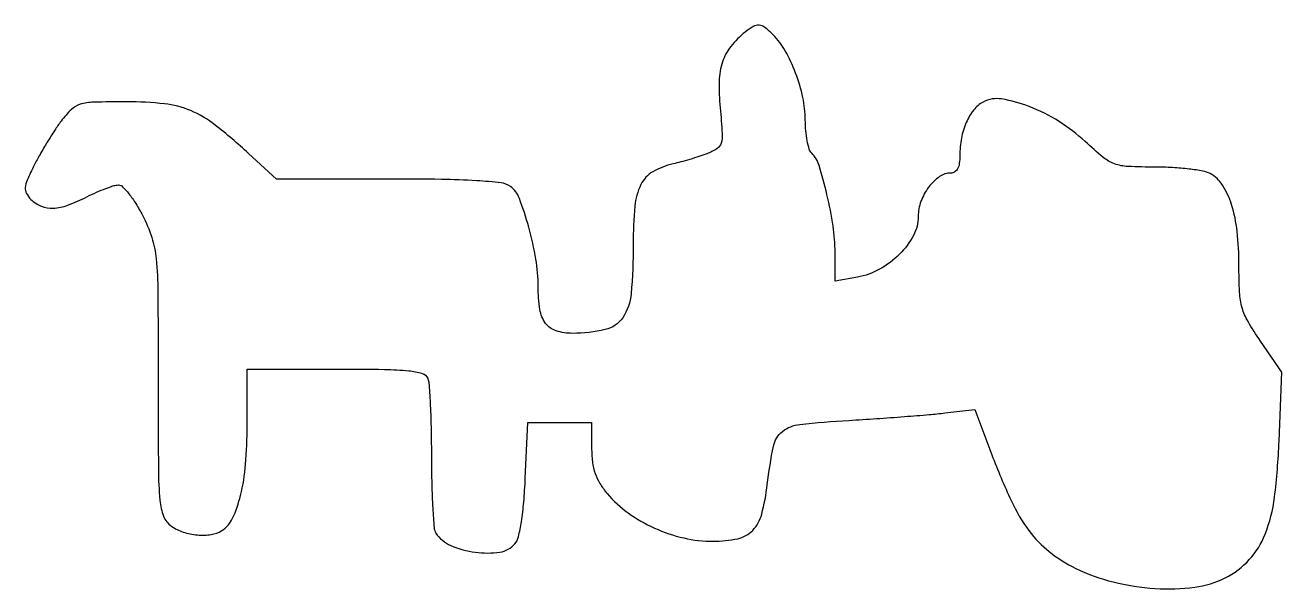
# Model space of a CAD drawing. Extents: x 1 to 212, y 0 to 95.
import ezdxf

# ---------------------------------------------------------------- set-up
doc = ezdxf.new("R2010")
doc.units = 0

msp = doc.modelspace()

# ---------------------------------------------------------------- linework, layer by layer
msp.add_lwpolyline([(121.837434, 93.75, 0.055386), (119.422487, 91.308057, 0.088186), (118.035211, 88.727496, 0.073791), (117.480977, 85.49938, 0.028856), (117.639512, 80.968858, -0.006517), (117.986273, 76.623977, -0.088196), (117.813191, 75.047176, -0.184279), (117.099818, 74.108266, -0.048445), (115.377419, 73.255382, -0.010908), (114.074198, 72.792699, -0.00682), (112.529957, 72.305358, -0.006844), (110.994705, 71.866603, -0.012366), (109.724564, 71.555847, 0.07906), (106.309771, 70.219536, 0.145543), (104.291081, 68.056687, 0.094287), (103.274477, 64.437853, 0.021464), (103, 58.047053, -0.020936), (102.649532, 49.680885, -0.128979), (101.223403, 45.652803, -0.189207), (98.294526, 43.649112, -0.055637), (92.785184, 43.013655, -0.077069), (90.008777, 43.433716, -0.15959), (88.244345, 44.6947, -0.122293), (87.284081, 47.028109, -0.036773), (87, 50.885468, 0.04233), (86.607006, 55.519133, 0.025563), (85.401948, 60.899538, 0.021924), (83.823456, 65.73899, 0.144597), (82.30627, 67.75, 0.132407), (80.756838, 68.358063, 0.012478), (76.650039, 68.711031, 0.011572), (70.695031, 68.935278, 0.003624), (61.766029, 69), (42.914318, 69), (38.207159, 73.32294, 0.019529), (32.601823, 78.080994, 0.066294), (28.479303, 80.50962, 0.073001), (24.080865, 81.652594, 0.02713), (17.682857, 82, 0.006066), (12.106858, 81.932345, 0.065739), (9.887651, 81.584325, 0.121742), (8.385053, 80.70567, 0.039027), (6.665112, 78.75, 0.015618), (5.580548, 77.20516, 0.008227), (4.326297, 75.224097, 0.008177), (3.107434, 73.151488, 0.012477), (2.124893, 71.310757, 0.011307), (0.944483, 68.821126, 0.081683), (0.608288, 67.542541, 0.151407), (0.808464, 66.586557, 0.069727), (1.5821, 65.560757, 0.102315), (3.302686, 64.429846, 0.10644), (5.305965, 64.095293, 0.076513), (7.788069, 64.59672, 0.029929), (11, 66, -0.013123), (12.603412, 66.765657, -0.014889), (14.179352, 67.4125, -0.014178), (15.543038, 67.881658, -0.075895), (16.31819, 68, -0.200434), (17.013193, 67.709734, -0.027229), (18.081512, 66.504141, -0.027863), (19.244146, 64.858066, -0.020164), (20.358028, 62.907714, -0.041317), (21.920165, 59.171326, -0.054842), (22.665384, 55.566215, -0.021866), (22.948892, 49.961571, -0.001704), (23, 34.964417, 0.001409), (23.04197, 20.072291, 0.021296), (23.291346, 14.904858, 0.069731), (23.920371, 12.218882, 0.148708), (25.222506, 10.556704, 0.07475), (27.20824, 9.568444, 0.055984), (29.605653, 9.080676, 0.057986), (31.936606, 9.143574, 0.106221), (33.711213, 9.800358, 0.143731), (35.536736, 11.885229, 0.04892), (36.877121, 15.724378, 0.038591), (37.726822, 20.956347, 0.020967), (38, 27.467881), (38, 37), (52.893011, 37, -0.003253), (61.136415, 36.946369, -0.022175), (65.196295, 36.713258, -0.045916), (67.471903, 36.267429, -0.233921), (68.393011, 35.418213, -0.075606), (68.634035, 34.317056, -0.004407), (68.826195, 30.873538, -0.0066), (68.965238, 26.753007, -0.004805), (69.015313, 22.168213, 0.00585), (69.074525, 17.617678, 0.00849), (69.241942, 13.604325, 0.00488), (69.472107, 10.246148, 0.128332), (69.765313, 9.399704, 0.14506), (72.285511, 7.302875, 0.068057), (76.410825, 6.161413, 0.069649), (80.551591, 6.182261, 0.185578), (83.085862, 7.603458, 0.115672), (83.672114, 8.779615, 0.018764), (84.169271, 11.302594, 0.01805), (84.569786, 14.598147, 0.010284), (84.827586, 18.603458), (85.238559, 28), (90.619279, 28), (96, 28), (96, 23.576725, 0.030956), (96.141449, 21.294277, 0.052919), (96.575333, 19.437236, 0.05489), (97.375392, 17.759339, 0.036241), (98.630261, 16.027563, 0.062612), (102.12101, 12.800094, 0.049485), (106.581917, 10.232428, 0.048884), (111.524174, 8.563291, 0.057064), (116.443703, 8, 0.052729), (120.602799, 8.439832, 0.150569), (123.114704, 9.843612, 0.127984), (124.639548, 12.584404, 0.033596), (125.576535, 17.564961, -0.020691), (126.623965, 24.048653, -0.177519), (128.141321, 26.507393, -0.141264), (131.050827, 27.689203, -0.011576), (139.311011, 28.368146, 0.002271), (143.961478, 28.663388, 0.002167), (148.681984, 29.005169, 0.002147), (152.848446, 29.342999, 0.007736), (155.5, 29.610844), (160.5, 30.194196), (163.394852, 22.564471, 0.018139), (166.644372, 14.855247, 0.050281), (169.644182, 9.80123, 0.065908), (173.063389, 6.259276, 0.05415), (177.511768, 3.450441, 0.053215), (183.83129, 1.15305, 0.044749), (190.875843, 0.06734, 0.04679), (197.549386, 0.26782, 0.087271), (202.704195, 1.849091, 0.089402), (206.743002, 4.919883, 0.092149), (209.404327, 9.17788, 0.063054), (210.989637, 15.415297, 0.02073), (211.762, 24.87157), (212.227886, 36.5), (208.613943, 41.725893, -0.018462), (206.526006, 44.996956, -0.063999), (205.542469, 47.301579, -0.056623), (205.113039, 49.922289, -0.012323), (205, 54.508012, 0.026753), (204.696154, 60.182654, 0.04951), (203.753261, 64.696551, 0.064646), (202.229585, 67.984285, 0.129799), (200.1504, 69.919509, 0.079091), (198.938731, 70.339337, 0.014793), (196.606004, 70.682606, 0.015504), (193.828604, 70.920694, 0.013628), (190.919446, 71, -0.011523), (186.304375, 71.106369, -0.075959), (184.046028, 71.558789, -0.084708), (182.131923, 72.650556, -0.016109), (179.103705, 75.304276, 0.048439), (174.699596, 78.687137, 0.047061), (169.685327, 81.197353, 0.050953), (165.040455, 82.474209, 0.165961), (161.934886, 81.965152, 0.102728), (160.336107, 80.629047, 0.064837), (159.080403, 78.536254, 0.056999), (158.2719, 75.895126, 0.045829), (158, 72.9349, -0.034981), (157.909947, 71.649325, -0.083345), (157.622227, 70.73915, -0.125811), (157.145761, 70.198945, -0.150548), (156.5, 70, 0.152253), (154.580825, 69.401731, 0.08042), (152.763753, 67.657789, 0.073821), (151.451495, 65.244619, 0.087898), (151, 62.696167, -0.12376), (150.197285, 59.502811, -0.073576), (147.843371, 56.337458, -0.069251), (144.487667, 53.806487, -0.081834), (140.75, 52.464889), (137, 51.777418), (136.988131, 56.638709, 0.036595), (136.651458, 61.083623, 0.020659), (135.62966, 66.3947, 0.017069), (134.303442, 71.271698, 0.122038), (133.051281, 73.348719, -0.124619), (132.642307, 74.03497, -0.025047), (132.302362, 75.427749, -0.025032), (132.063626, 77.130982, -0.021098), (131.978038, 78.95, 0.052485), (131.562212, 82.725321, 0.0365), (130.344755, 86.841972, 0.037093), (128.597141, 90.606118, 0.069256), (126.575002, 93.282141, 0.030973), (125.188276, 94.50694, 0.141715), (124.20058, 94.901429, 0.155992), (123.208575, 94.688896, 0.039959)], format="xyb", close=True)

doc.saveas('drawing.dxf')
